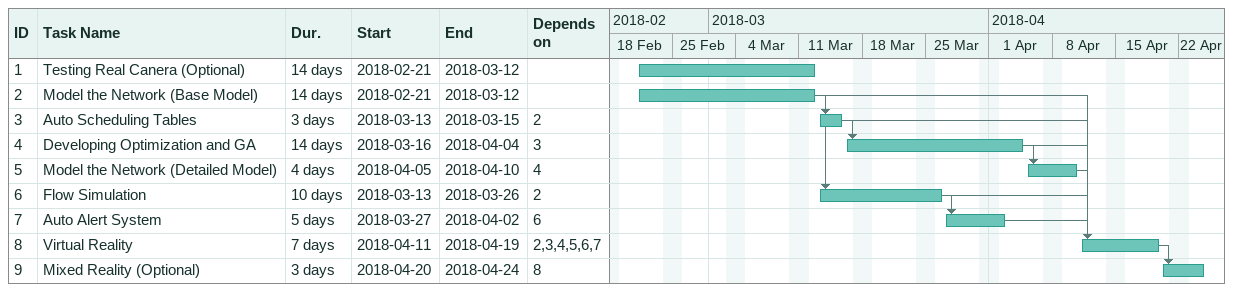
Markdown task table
| ID | Task | Duration | Start | Finish | Predecessors |
|---|---|---|---|---|---|
| 1 | Testing Real Canera (Optional) | 14d | 2018-02-21 | 2018-03-12 |  |
| 2 | Model the Network (Base Model) | 14d | 2018-02-21 | 2018-03-12 |  |
| 3 | Auto Scheduling Tables | 3d | 2018-03-13 | 2018-03-15 | 2 |
| 4 | Developing Optimization and GA | 14d | 2018-03-16 | 2018-04-04 | 3 |
| 5 | Model the Network (Detailed Model) | 4d | 2018-04-05 | 2018-04-10 | 4 |
| 6 | Flow Simulation | 10d | 2018-03-13 | 2018-03-26 | 2 |
| 7 | Auto Alert System | 5d | 2018-03-27 | 2018-04-02 | 6 |
| 8 | Virtual Reality | 7d | 2018-04-11 | 2018-04-19 | 2, 3, 4, 5, 6, 7 |
| 9 | Mixed Reality (Optional) | 3d | 2018-04-20 | 2018-04-24 | 8 |
